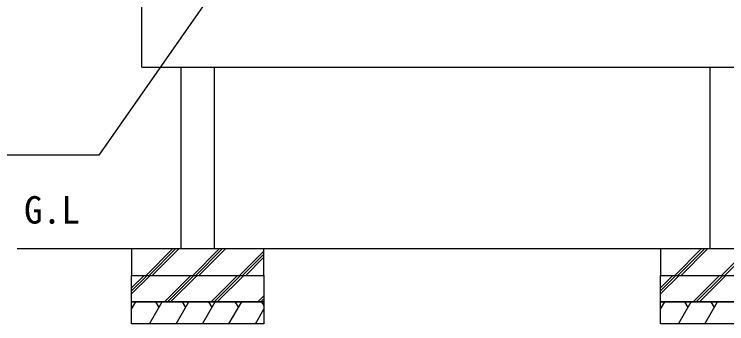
# Model space of a CAD drawing. Units: millimetres, scale not verified. Extents: x -4375 to 4375, y -6498 to 6472.
# Drawn here: x -1624 to -7, y 82 to 785 of the extents above; entities that cross this region are included whole.
import ezdxf
from ezdxf.enums import TextEntityAlignment as Align

# ---------------------------------------------------------------- set-up
doc = ezdxf.new("R2010")
doc.units = ezdxf.units.MM
doc.header["$LTSCALE"] = 30
for name, color, linetype in [('0-1_USER1', 3, 'Continuous'), ('0-2_YKK_A1', 4, 'Continuous'), ('0-3_YKK_D', 6, 'Continuous')]:
    doc.layers.add(name, color=color, linetype=linetype)
doc.styles.add('ＭＳ ゴシック', font='')
doc.styles.get('ＭＳ ゴシック').set_extended_font_data('MS Gothic')

msp = doc.modelspace()

# ---------------------------------------------------------------- linework, layer by layer
at = {"layer": '0-2_YKK_A1'}
for p, q in [((-1334.23, 664.6), (-1334.23, 806.6)), ((-1334.23, 664.6), (1314.77, 664.6)), ((1438.75, 251.6), (-1617.23, 251.6)), ((-1357.23, 250.94), (-1356.56, 251.6)), ((-1324.64, 191.6), (-1264.64, 251.6)), ((-1317.57, 191.6), (-1257.57, 251.6)), ((-1310.5, 191.6), (-1250.5, 251.6)), ((-1218.57, 191.6), (-1158.57, 251.6)), ((-1211.5, 191.6), (-1151.5, 251.6)), ((-1204.43, 191.6), (-1144.43, 251.6)), ((-1112.51, 191.6), (-1057.23, 246.88)), ((-157.23, 250.94), (-156.56, 251.6)), ((-124.64, 191.6), (-64.64, 251.6)), ((-117.57, 191.6), (-57.57, 251.6)), ((-110.5, 191.6), (-50.5, 251.6)), ((-18.57, 191.6), (41.43, 251.6)), ((-11.5, 191.6), (48.5, 251.6)), ((-1105.44, 191.6), (-1057.23, 239.81)), ((-1098.36, 191.6), (-1057.23, 232.74)), ((-1357.23, 163.49), (-1329.12, 191.6)), ((-1357.23, 156.42), (-1322.05, 191.6)), ((-1357.23, 149.35), (-1314.98, 191.6)), ((-1283.05, 131.6), (-1223.05, 191.6)), ((-1275.98, 131.6), (-1215.98, 191.6)), ((-1268.91, 131.6), (-1208.91, 191.6)), ((-1176.99, 131.6), (-1116.99, 191.6)), ((-1169.92, 131.6), (-1109.92, 191.6)), ((-1162.85, 131.6), (-1102.85, 191.6)), ((-157.23, 163.49), (-129.12, 191.6)), ((-157.23, 156.42), (-122.05, 191.6)), ((-157.23, 149.35), (-114.98, 191.6)), ((-83.05, 131.6), (-23.05, 191.6)), ((-75.98, 131.6), (-15.98, 191.6)), ((-68.91, 131.6), (-8.91, 191.6)), ((-1357.23, 115.06), (-1347.68, 131.6)), ((-1316.5, 81.6), (-1287.63, 131.6)), ((-1302.86, 131.6), (-1295.24, 118.42)), ((-1256.46, 81.6), (-1227.59, 131.6)), ((-1242.81, 131.6), (-1235.2, 118.42)), ((-1196.41, 81.6), (-1167.55, 131.6)), ((-1182.77, 131.6), (-1175.16, 118.42)), ((-1136.37, 81.6), (-1107.5, 131.6)), ((-1122.72, 131.6), (-1115.11, 118.42)), ((-1070.92, 131.6), (-1057.23, 145.3)), ((-1063.85, 131.6), (-1057.23, 138.23)), ((-1062.68, 131.6), (-1057.23, 122.16)), ((-157.23, 115.06), (-147.68, 131.6)), ((-116.5, 81.6), (-87.63, 131.6)), ((-102.86, 131.6), (-95.24, 118.42)), ((-56.46, 81.6), (-27.59, 131.6)), ((-42.81, 131.6), (-35.2, 118.42)), ((-1357.23, 121.77), (-1355.29, 118.42)), ((-1076.32, 81.6), (-1057.23, 114.68)), ((-157.23, 121.77), (-155.29, 118.42))]:
    msp.add_line(p, q, dxfattribs=at)
for points in [[(-1169.73, 664.6), (-1169.73, 251.6), (-1244.73, 251.6), (-1244.73, 664.6)], [(30.27, 251.6), (-44.73, 251.6), (-44.73, 664.6)], [(30.27, 664.6), (30.27, 251.6), (-44.73, 251.6)], [(-1057.23, 191.6), (-1057.23, 131.6), (-1357.23, 131.6), (-1357.23, 191.6)], [(142.77, 191.6), (142.77, 131.6), (-157.23, 131.6), (-157.23, 191.6)]]:
    msp.add_lwpolyline(points, dxfattribs=at)
for points in [[(-1357.23, 251.6), (-1357.23, 191.6), (-1057.23, 191.6), (-1057.23, 251.6)], [(-157.23, 251.6), (-157.23, 191.6), (142.77, 191.6), (142.77, 251.6)], [(-1357.23, 131.6), (-1057.23, 131.6), (-1057.23, 81.6), (-1357.23, 81.6)], [(-157.23, 131.6), (142.77, 131.6), (142.77, 81.6), (-157.23, 81.6)]]:
    msp.add_lwpolyline(points, close=True, dxfattribs=at)
at = {"layer": '0-3_YKK_D'}
msp.add_lwpolyline([(-1196.09, 801.6), (-1432.06, 464.6), (-2228.89, 464.6)], dxfattribs=at)

# ---------------------------------------------------------------- texts
at = {"layer": '0-1_USER1', "style": 'ＭＳ ゴシック'}
msp.add_text('G.L', height=62.32, dxfattribs=at).set_placement((-1601.61, 290.6), align=Align.BOTTOM_LEFT)

doc.saveas('drawing.dxf')
